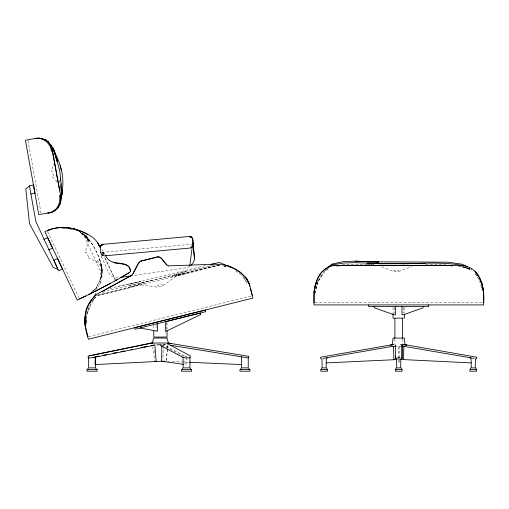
<?xml version="1.0" encoding="UTF-8"?>
<svg xmlns="http://www.w3.org/2000/svg" width="509" height="509" viewBox="0 0 509 509"><rect width="100%" height="100%" fill="white"/><g stroke="black" fill="none" stroke-linecap="round" stroke-linejoin="round"><path stroke-width="0.38" stroke-dasharray="2.54 1.91" d="M86.517 322.292L86.708 314.657L91.016 303.275L95.17 297.071M86.524 323.819L86.759 314.657L91.461 303.275L95.717 297.084M86.008 322.292L86.206 318.475M95.253 290.035C111.013 273.817 96.685 249.684 85.741 235.094L81.625 232.785M186.402 357.623L185.976 364.565L185.034 364.565L184.703 359.163M162.886 357.343L163.554 347.183M163.605 346.4L163.707 344.835L186.453 356.854M100.082 284.079L100.839 276.209L100.693 271.475L84.271 236.38L80.301 232.244M166.138 360.467L167.544 348.748M167.633 347.965L168.008 344.835M166.144 360.499L167.588 349.155M167.684 348.398L168.065 345.376M102.214 270.756L100.839 277.666L96.424 287.566L91.919 291.504M315.02 292.872L318.271 281.089L324.118 271.755M314.855 293.617L318.322 281.102L324.965 271.195L329.915 267.963M315.523 289.061L317.756 281.744M86.638 313.945L89.463 305.413M54.558 162.371L51.18 171.139L52.484 170.909L53.42 176.127L52.115 176.362L57.282 182.197M190.341 248.036L191.887 244.377M96.424 287.566C101.654 279.136 104.18 268.504 99.548 259.24M317.979 281.019L322.184 273.587M92.053 300.857L94.413 297.835M93.147 291.269L96.958 287.324L92.683 291.415M93.993 298.611L95.552 297.002M97.887 294.832L139.199 284.62L157.262 287.171L162.409 285.886L177.138 275.636L219.137 264.896M325.187 270.642L328.464 268.389M189.876 266.213L187.337 267.613L132.779 275.643M381.623 266.729L393.381 271.488L398.687 271.488L411.813 266.493M102.735 292.312C130.139 283.965 158.687 280.096 186.16 271.87M139.199 284.62L130.113 287.509L96.57 295.85M185.779 271.367L174.721 274.72L185.779 271.367L212.132 265.323M129.572 285.364L141.197 283.055M109.709 288.673L117.884 286.363L140.783 281.553L117.884 286.363M174.918 274.669L140.993 283.278M215.18 265.405L186.16 272.671L177.138 275.388L219.888 265.024M140.993 283.112L152.433 280.262M88.789 336.583L251.541 295.882M96.595 295.933L220.066 265.227M129.954 286.879L144.76 283.227M129.273 284.162L206.546 265.272M117.967 277.825C107.265 279.352 106.146 262.886 101.176 256.975L101.068 255.486M342.264 264.629L373.816 264.616M102.093 252.4L191.874 244.237M159.056 344.65L166.774 344.657M314.817 302.422L481.966 302.422M167.219 344.892L167.779 344.892M394.946 346.336L402.466 346.336M396.505 357.108L401.493 357.108M397.599 358.419L400.545 358.419M397.421 359.596L399.991 359.596M425.702 264.413L445.782 264.425M366.957 264.597L375.68 264.635M158.293 344.657L166.564 344.657M61.723 228.401L67.048 228.611M167.62 361.32L169.198 361.39M172.341 361.524L188.871 362.249M63.937 228.426L68.569 228.668M460.276 266.621L462.598 266.901L469.96 269.363M458.087 266.582L462.719 267.142L471.894 269.732M223.801 265.972L225.296 266.271M223.795 266.003L225.283 266.309M224.291 266.029L227.23 266.697M70.045 229.044L72.997 229.794M462.719 267.142L471.728 269.967M462.675 266.595L469.839 269.223M463.425 266.665L470.462 269.337M463.877 266.665L469.648 268.956M465.538 267.155L469.756 268.917M467.644 267.804L469.756 268.765M161.817 344.835L183.183 356.122M235.769 270.877L241.991 275.414L247.698 283.933M80.117 232.199L84.939 235.807L78.882 231.239L85.741 235.743L88.992 240.916L84.908 236.081L79.798 231.729M88.91 240.961L84.914 236.087L78.882 231.239C92.861 239.504 99.898 255.728 102.156 271.176L100.667 265.66L96.112 261.391L87.332 257.478L88.534 256.911L86.263 252.12L85.067 252.687L88.312 241.241L85.741 235.743L88.445 241.177M89.59 240.636L84.914 235.12L93.879 246.178M85.741 235.094L89.743 241.151M101.787 249.455L105.223 254.646M243.932 278.035L246.929 282.622M97.473 260.207L100.884 265.558L102.156 271.176L101.266 265.38M84.908 236.081L88.172 241.304M475.68 273.937L478.536 278.627M475.056 273.212L479.134 279.912M115.327 279.835L104.53 257.026L115.187 279.918M47.56 231.525L78.78 297.53M479.548 280.58L482.379 290.97M481.304 286.554L481.686 288.03M60.66 185.295L59.426 180.549L60.285 185.365M162.409 285.886L162.085 284.601L156.944 285.886L157.262 287.171M103.938 254.487L103.429 252.419L102.086 252.534L103.429 252.419L103.607 254.405M28.033 140.599L41.07 213.43M101.183 265.418L102.156 271.176L101.145 265.049M152.802 346.82L154.577 360.493M154.31 350.307L154.577 352.654M101.825 277.488L101.329 271.176L101.87 278.099M101.056 254.996L101.176 256.975M398.687 271.488L398.681 270.158L393.381 270.164L393.381 271.488M404.369 307.341L404.369 312.755M403.16 307.321L403.16 313.347M402.517 338.829L402.517 343.594M399.202 346.336L399.202 362.904L398.21 362.904L398.21 346.336M394.895 338.829L394.895 343.594M394.252 307.321L394.252 313.347M393.043 307.341L393.043 312.755M167.041 322.891L167.041 329.183M166.138 322.229L166.138 329.749M156.104 325.423L156.104 330.526M153.782 325.404L153.782 329.291M184.659 356.854A3.398 0.522 2.9 0 1 187.541 356.936M397.822 357.681A3.429 0.604 0 0 1 401.124 357.833M177.138 275.134L171.584 276.75L186.16 272.9L177.138 275.134M103.181 254.176L101.832 251.325L103.149 254.195"/><path stroke-width="0.76" d="M402.021 358.107A3.429 0.604 0 0 1 402.021 358.419L402.046 345L402.021 358.419L400.863 358.928L400.691 367.88L396.715 367.88L396.549 358.928M60.406 180.371C60.927 172.335 58.007 164.655 55.831 157.052M183.475 364.342L161.684 361.25L161.811 345.617M400.736 359.596L403.51 359.596L403.841 346.336L474.153 358.419M190.239 357.522L190.321 355.886L167.283 343.562M61.837 192.186L62.028 190.022L61.239 187.325M395.391 356.79L395.391 358.419L395.366 345L395.366 346.654L393.616 346.336L390.588 346.654L327.408 357.681L326.288 358.928L326.123 367.88L322.146 367.88L321.981 358.928L320.874 358.845L320.581 357.21L392.407 344.682L393.069 338.052L394.583 338.052M61.85 192.892C64.802 178.678 61.334 164.553 54.304 152.089M189.825 265.641L192.16 247.444M61.462 198.287L62.028 190.022L62.003 194.998L61.824 192.186M85.277 316.668L84.914 318.895L85.181 325.448M85.525 315.186L85.767 313.703M248.589 357.992L248.856 356.357L168.53 343.091L171.635 343.562M314.028 292.586C315.555 282.374 319.391 269.56 330.596 266.468M315.357 285.479L314.187 291.186L314.193 302.868M88.305 357.903L88.089 356.268L89.05 355.886L152.286 343.021L153.661 338.052M193.204 244.861L194.54 258.973L193.522 262.389L191.123 265.272M192.65 238.81C193.102 241.896 194.355 246.763 190.341 248.036L104.275 255.862C100.069 255.327 100.528 250.326 100.349 247.202M100.318 246.89L101.705 244.447L191.149 236.316L192.625 238.498L194.54 258.973M192.555 244.142L193.013 242.812M315.504 284.766L316.992 281.312M423.431 306.564L422.845 307.894L403.16 314.848L401.989 314.848L401.989 306.564M133.193 273.556L138.372 263.541L140.541 261.289L157.905 256.95C163.179 257.013 163.955 264.381 168.517 265.921M166.946 265.106L160.831 257.732L159.266 256.924L157.86 256.765L140.497 261.111L138.327 263.357L132.187 275L102.449 291.326C88.623 296.792 83.215 313.487 85.467 327.274M91.595 299.839C82.299 310.891 83.979 326.53 88.458 339.223L252.916 298.102L249.48 284.366L246.636 278.442L241.107 272.716L235.4 269.032L227.758 265.787L224.138 264.979L215.052 264.177L168.517 265.908M90.138 302.626L91.811 300.024M92.644 298.726L95.991 293.521M323.253 271.246L324.118 270.044M322.642 271.106C313.996 279.963 313.277 293.254 314.028 304.91L483.55 304.91C484.924 291.053 482.411 271.494 466.976 266.462M100.788 245.93L103.232 244.307L100.788 245.93L101.832 245.045M29.471 185.957L25.806 188.966L29.35 222.338L30.05 224.736L53.318 267.518L57.981 269.293L35.815 221.383L29.446 185.791L33.524 185.06L34.981 193.216L30.903 193.948M97.493 242.545L99.802 247.05C96.837 238.505 88.407 234.045 80.473 231.035C69.179 226.149 55.863 226.13 44.907 231.722L77.215 300.03L90.017 293.973L92.345 292.223M324.494 269.865L332.396 263.948L343.785 261.537L355.371 261.181L378.747 262.046L355.371 261.181M47.973 212.991C56.855 212.272 62.836 203.6 60.526 195.093M52.643 211.82L58.395 207.596M326.53 268.517L332.396 264.451M183.1 357.248L184.971 357.789A3.398 0.522 2.9 0 0 189.583 357.789L189.952 357.534L189.952 367.88L183.1 367.88L183.1 357.248L183.469 356.994M114.799 281.063L129.776 272.36M120.894 277.539L129.604 272.442L130.539 271.265C129.388 258.152 109.753 268.186 105.643 255.295M115.651 280.548L117.757 279.352M114.805 281.063L88.35 294.762M132.181 274.994L101.838 291.638M110.746 283.322L90.017 293.973M79.461 298.968L79.989 298.7M47.222 230.812L50.537 229.623M43.869 239.345L47.617 237.588L52.542 248.093L48.788 249.849M85.671 296.028L80.467 298.478M48.126 230.202C61.169 225.124 75.497 227.873 87.554 234.318M330.596 266.468L333.249 265.641L336.564 265.475L461.014 265.469L464.329 265.641L466.976 266.468M156.791 323.8L165.266 321.739M47.897 213.004C58.312 212.177 63.173 201.71 59.992 192.491L52.274 150.982M252.299 295.691L252.159 295.118M141.12 327.777L135.006 329.298L134.605 327.694L205.356 310.064L205.757 311.673L166.246 321.516M210.319 264.438L219.385 262.498L231.989 267.702M89.05 355.886L150.976 343.091L153.05 343.021L151.052 343.091M99.172 356.071L95.304 356.854L95.011 364.565L161.684 361.25M103.041 355.288L106.903 354.512M113.093 353.265L116.962 352.483M120.824 351.7L124.692 350.924M130.877 349.677L132.423 349.365M140.929 347.647L147.12 346.4M150.982 345.617L154.851 344.835L156.148 361.25M93.548 357.522L153.68 345.395M402.046 346.654L403.796 346.336M323.26 358.419L327.402 357.681M332.396 264.865L343.785 262.981L355.371 262.65L378.785 263.605L425.123 263.637M120.302 277.481L131.22 275.872M34.663 138.613L37.399 138.314M34.587 138.626C42.502 136.635 51.581 141.559 52.064 150.225M392.859 344.758L390.588 345L392.694 344.809M336.952 265.991L343.785 265.316L448.047 265.386L452.679 265.94M333.249 265.641L336.564 265.482M326.218 362.904L396.676 359.596M366.957 263.038L378.785 263.605M378.537 263.777L413.537 263.63M401.709 263.789C422.044 263.592 442.601 261.569 462.719 265.571M378.575 263.617L390.371 263.611M393.801 318.163L393.043 318.163L393.043 313.525M394.761 318.163L402.651 318.163M403.612 318.163L404.369 318.163L404.369 314.301M154.284 338.052L166.545 338.052M394.729 338.052L402.683 338.052M402.829 338.052L404.337 338.052L405.005 344.682L476.825 357.21L476.539 358.845L475.431 358.928L475.266 367.88L471.289 367.88L471.124 358.928L470.004 357.681M152.286 343.021L168.364 343.021L167.041 338.052M392.407 344.682L394.093 344.682M400.392 344.682L406.825 345L403.313 344.682M156.747 344.892L158.471 344.892M154.672 361.25L155.563 361.25M162.625 361.25L164.922 361.25M366.957 261.798L448.047 262.192L462.719 264.33L467.357 266.945M189.66 362.287L241.61 364.565M403.51 359.596L471.194 362.904M483.537 302.747L483.544 291.078L481.711 282.686M68.021 228.051L69.51 228.267M71.005 228.477L73.99 228.91L77.215 230.469M170.356 345.223L248.239 357.935L248.239 367.88L241.61 367.88L241.61 356.854M113.876 262.701C119.609 264.419 130.329 262.549 130.374 271.342M396.282 358.686L397.128 358.928M39.447 138.092L46.332 140.223L48.991 142.444M40.205 138.327L46.249 140.242M227.758 265.793C237.461 269.261 246.585 276.056 249.932 286.147M160.259 345.395L183.304 357.522M47.846 141.572L50.792 145.491L52.669 151.211M101.552 254.379L102.767 255.391M244.333 276.444L246.636 278.455L249.48 284.366M476.061 273.034L477.862 275.394M474.935 271.112C480.152 277.061 482.398 284.906 483.55 292.586M51.142 145.09L54.304 150.581L57.04 161.092L54.209 150.6L52.891 147.635M98.791 244.912L100.502 247.508M481.158 282.686L482.214 284.652L479.389 277.755M52.389 148.062L53.884 150.995L52.548 148.068M482.895 288.692L483.544 290.022L482.22 286.446M373.981 306.564L374.567 307.894L394.252 314.848L395.423 314.848L395.423 306.564M51.606 151.402C50.499 144.232 45.085 138.537 37.577 138.092L25.45 140.261L38.76 214.639L50.887 212.469C57.886 209.619 60.883 202.347 59.464 195.278M85.353 326.11L86.193 329.438M86.365 330.099L86.715 331.512M86.893 332.218L87.745 335.685M87.872 336.201L88.019 336.773M54.209 150.6L55.449 155.659M250.651 289.023L252.031 294.603M60.227 165.495L61.296 170.273M56.283 156.263L57.352 161.041M61.315 188.731L61.576 190.099L61.564 185.136L60.348 178.252M52.662 151.415L59.648 190.449M192.726 239.039L192.758 239.37M193.197 244.244L193.235 244.574M55.863 156.339L56.009 157.733M61.506 195.081L60.628 185.301M100.788 252.649L100.814 252.979M393.572 346.336L393.902 359.596M475.979 368.007L475.979 369.4M470.57 368.007L470.57 369.4M428.648 304.91L428.648 306.564L368.758 306.564L368.758 304.91M402.517 318.163L402.517 338.033M401.41 368.007L401.41 369.4M396.002 368.007L396.002 369.4M394.895 318.163L394.895 338.033M326.842 368.007L326.842 369.4M321.433 368.007L321.433 369.4M248.901 368.211L248.901 369.534M240.948 368.211L240.948 369.534M190.64 368.211L190.64 369.534M182.419 368.211L182.419 369.534M167.041 330.761L167.041 337.053L153.782 337.053L153.782 330.844M96.106 368.211L96.106 369.534M87.974 368.211L87.974 369.534M395.391 358.419A3.429 0.604 0 0 1 395.391 358.107M192.402 246.273L191.747 247.304L192.396 246.273M200.406 314.638L166.138 331.257L165.304 331.257L165.304 321.739L200.406 312.984L200.406 314.638M57.536 258.559L53.789 260.315L58.707 270.82L62.461 269.064L57.536 258.559M95.431 356.994L91.505 357.789A3.398 0.318 -7.5 0 1 88.649 357.789L88.649 367.88L95.431 367.88L95.431 356.994M141.521 327.611L140.198 327.993L157.427 331.257L157.427 323.635L141.521 327.611M327.516 369.4L320.753 369.4L320.753 371.195L327.516 371.195L327.516 369.4M402.085 369.4L395.328 369.4L395.328 371.195L402.085 371.195L402.085 369.4M476.659 369.4L469.896 369.4L469.896 371.195L476.659 371.195L476.659 369.4M97.124 369.534L86.956 369.534L86.956 371.195L97.124 371.195L97.124 369.534M191.67 369.534L181.389 369.534L181.389 371.195L191.67 371.195L191.67 369.534M249.9 369.534L239.955 369.534L239.955 371.195L249.9 371.195L249.9 369.534M190.811 236.952L189.291 236.488L192.027 237.97L190.811 236.952M55.996 156.314L53.827 150.67L55.965 156.32L57.021 161.099L55.996 156.314"/></g></svg>
